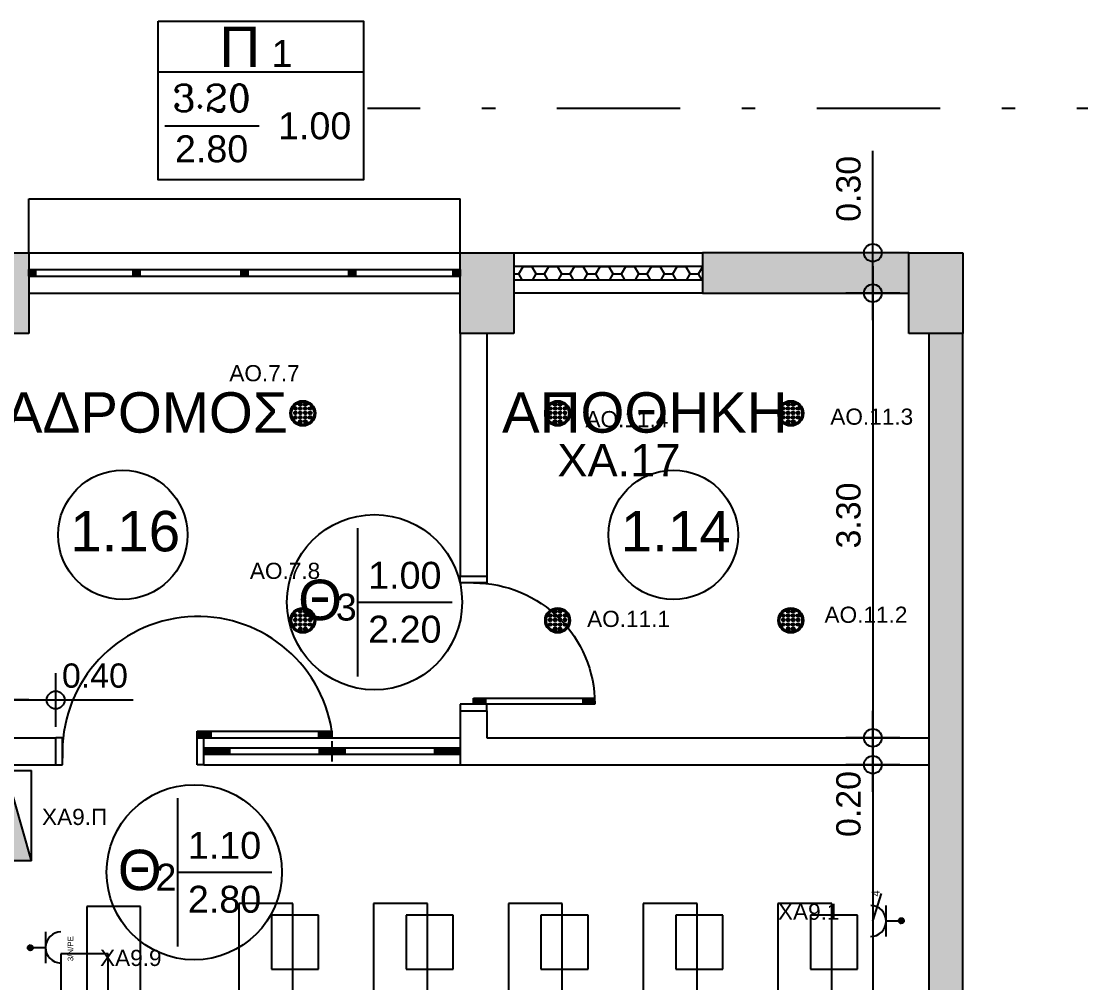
# Model space of a CAD drawing. Header units: metres. Extents: x 0 to 132, y -109 to 310.
# Drawn here: x 48.13 to 55.99, y 99.09 to 106.22 of the extents above; entities that cross this region are included whole.
import ezdxf
from ezdxf.enums import TextEntityAlignment as Align

# ---------------------------------------------------------------- set-up
doc = ezdxf.new("R2010")
doc.units = ezdxf.units.M
doc.header["$LTSCALE"] = 0.036
doc.linetypes.add('DASHDOTX2', pattern=[50.8, 25.4, -12.7, 0, -12.7])
doc.layers.get('0').update_dxf_attribs({"color": 252})
doc.layers.get('Defpoints').update_dxf_attribs({"color": 252})
for name, color, linetype in [('arxitektonika', 254, 'Continuous'), ('DIMBLK', 252, 'Continuous'), ('electext', 20, 'Continuous'), ('Epipla', 252, 'Continuous'), ('HLEK-SYMBOL', 3, 'Continuous'), ('HLEK_FL001_SYMBOLS', 230, 'Continuous'), ('mihanologika text', 20, 'Continuous'), ('Parathira', 252, 'Continuous')]:
    doc.layers.add(name, color=color, linetype=linetype)
doc.styles.add('COMU-N', font='arial.ttf')
doc.styles.get("Standard").update_dxf_attribs({"font": 'arial.ttf'})
doc.styles.add('W4MS2', font='W4MS2.shx')
doc.dimstyles.new('CADWDOT', dxfattribs={"dimscale": 0.1, "dimtxt": 1.8, "dimasz": 0.08, "dimexe": 2, "dimexo": 0, "dimgap": 0.09, "dimtad": 0, "dimrnd": 0.001, "dimzin": 0, "dimdsep": 46, "dimtxsty": 'Standard', "dimblk1": 'ARTDIM', "dimblk2": 'ARTDIM', "dimsah": 1, "dimcen": 0.09, "dimdle": 0.05, "dimse1": 1, "dimse2": 1, "dimadec": 0, "dimazin": 0, "dimtfac": 1, "dimtmove": 0, "dimatfit": 3, "dimldrblk": 'ARTDIM', "dimfxl": 2, "dimtvp": 0.9999, "dimtolj": 1, "dimtzin": 0, "dimarcsym": 0})

# ---------------------------------------------------------------- blocks, each defined once
blk = doc.blocks.new('A$C3D465094')
at = {"layer": 'Parathira'}
for p, q in [((0.175, 0), (0.175, -3.2)), ((0.225, 0), (0.175, 0)), ((0.175, 0), (0.175, -0.05)), ((0.185, 0), (0.185, -0.05)), ((0.195, 0), (0.195, -0.05)), ((0.205, 0), (0.205, -0.05)), ((0.215, 0), (0.215, -0.05)), ((0.225, 0), (0.225, -3.2)), ((0.225, -0.05), (0.225, 0)), ((0.175, -0.05), (0.225, -0.05)), ((0.225, -0.775), (0.175, -0.775)), ((0.175, -0.775), (0.175, -0.825)), ((0.185, -0.775), (0.185, -0.825)), ((0.195, -0.775), (0.195, -0.825)), ((0.205, -0.775), (0.205, -0.825)), ((0.215, -0.775), (0.215, -0.825)), ((0.225, -0.825), (0.225, -0.775)), ((0.175, -0.825), (0.225, -0.825)), ((0.225, -1.575), (0.175, -1.575)), ((0.175, -1.575), (0.175, -1.625)), ((0.175, -1.625), (0.225, -1.625)), ((0.185, -1.575), (0.185, -1.625)), ((0.195, -1.575), (0.195, -1.625)), ((0.205, -1.575), (0.205, -1.625)), ((0.215, -1.575), (0.215, -1.625)), ((0.225, -1.625), (0.225, -1.575)), ((0.225, -2.375), (0.175, -2.375)), ((0.175, -2.375), (0.175, -2.425)), ((0.175, -2.425), (0.225, -2.425)), ((0.185, -2.375), (0.185, -2.425)), ((0.195, -2.375), (0.195, -2.425)), ((0.205, -2.375), (0.205, -2.425)), ((0.215, -2.375), (0.215, -2.425)), ((0.225, -2.425), (0.225, -2.375)), ((0.225, -3.15), (0.175, -3.15)), ((0.175, -3.15), (0.175, -3.2)), ((0.175, -3.2), (0.225, -3.2)), ((0.185, -3.15), (0.185, -3.2)), ((0.195, -3.15), (0.195, -3.2)), ((0.205, -3.15), (0.205, -3.2)), ((0.215, -3.15), (0.215, -3.2)), ((0.225, -3.2), (0.225, -3.15))]:
    blk.add_line(p, q, dxfattribs=at)
blk = doc.blocks.new('A$C39E40ECA')
at = {"layer": 'Parathira'}
for p, q in [((0, 1), (0, 0.95)), ((0, 0.95), (0.2, 0.95)), ((0.2, 0.95), (0.2, 1)), ((-0.71, 0.086), (-0.7993, 0.086)), ((0.1, 0.095), (-0.7989, 0.095)), ((-0.71, 0.095), (-0.71, 0.05)), ((0.01, 0.095), (0.01, 0.05)), ((0.1, 0.086), (0.01, 0.086)), ((0.1, 0.05), (0.1, 0.095)), ((-0.71, 0.059), (-0.8, 0.059)), ((-0.8, 0.05), (0.1, 0.05)), ((-0.71, 0.068), (-0.7998, 0.068)), ((-0.71, 0.077), (-0.7996, 0.077)), ((0, 0.05), (0.2, 0.05)), ((0, 0), (0, 0.05)), ((0.1, 0.077), (0.01, 0.077)), ((0.1, 0.068), (0.01, 0.068)), ((0.1, 0.059), (0.01, 0.059)), ((0.2, 0.05), (0.2, 0))]:
    blk.add_line(p, q, dxfattribs=at)
blk.add_arc((0.1, 0.05), 0.9, 90, 180, dxfattribs=at)
blk = doc.blocks.new('A$C30F022F0')
at = {"layer": 'Parathira'}
for p, q in [((-0.2, -0.2), (-0.2, -0.25)), ((0, -0.25), (0, -0.2)), ((-0.2, -0.25), (0, -0.25)), ((-0.1, -0.25), (-0.15, -0.25)), ((-0.2, -1.25), (0, -1.25)), ((-0.2, -1.3), (-0.2, -1.25)), ((0, -1.25), (0.05, -1.25)), ((0, -1.25), (0, -1.3)), ((0.01, -1.25), (0.01, -1.35)), ((0.02, -1.25), (0.02, -1.35)), ((0.03, -1.25), (0.03, -1.35)), ((0.04, -1.25), (0.04, -1.35)), ((0.05, -1.25), (0.05, -2.2498)), ((0.05, -1.35), (0, -1.35)), ((0.05, -2.15), (0, -2.15)), ((0.01, -2.15), (0.01, -2.2498)), ((0.02, -2.15), (0.02, -2.2498)), ((0.03, -2.15), (0.03, -2.2498)), ((0.04, -2.15), (0.04, -2.2498)), ((0.05, -2.2498), (0, -2.2498))]:
    blk.add_line(p, q, dxfattribs=at)
blk.add_arc((-0.1058, -1.256), 1.006, 278.90918, 89.66998, dxfattribs=at)
blk = doc.blocks.new('ARTDIM')
at = {"layer": 'DIMBLK'}
for p, q in [((0, -24.9975), (0, 24.9975)), ((-24.9975, 0), (24.9975, 0))]:
    blk.add_line(p, q, dxfattribs=at)
blk.add_circle((0, 0), 8.25, dxfattribs=at)
blk = doc.blocks.new('*D526')
at = {"layer": 'arxitektonika', "color": 0, "lineweight": -2}
for p, q in [((54.4511, 104.5054), (54.4511, 105.2627)), ((54.4511, 104.2134), (54.4511, 104.4974))]:
    blk.add_line(p, q, dxfattribs=at)
at = {"layer": 'Defpoints', "color": 0, "transparency": 16777216}
for p in [(53.1882, 104.5054), (54.4511, 104.5054), (53.1882, 104.2054)]:
    blk.add_point(p, dxfattribs=at)
at = {"layer": 'arxitektonika', "color": 0, "lineweight": -2, "xscale": 0.008, "yscale": 0.008, "zscale": 0.008}
for p, rotation in [((54.4511, 104.5054), 90), ((54.4511, 104.2054), 270)]:
    blk.add_blockref('ARTDIM', p, dxfattribs=dict(at, rotation=rotation))
at = {"layer": 'arxitektonika', "color": 0, "insert": (54.2711, 104.9794), "char_height": 0.18, "attachment_point": 5, "rotation": 90}
blk.add_mtext('\\A1;0.30', dxfattribs=at)
blk = doc.blocks.new('*D527')
at = {"layer": 'arxitektonika', "color": 0, "lineweight": -2}
blk.add_line((54.4511, 104.1974), (54.4511, 100.9134), dxfattribs=at)
at = {"layer": 'Defpoints', "color": 0, "transparency": 16777216}
for p in [(54.7182, 104.2054), (54.4511, 100.9054), (54.7182, 100.9054)]:
    blk.add_point(p, dxfattribs=at)
at = {"layer": 'arxitektonika', "color": 0, "lineweight": -2, "xscale": 0.008, "yscale": 0.008, "zscale": 0.008}
for p, rotation in [((54.4511, 104.2054), 90), ((54.4511, 100.9054), 270)]:
    blk.add_blockref('ARTDIM', p, dxfattribs=dict(at, rotation=rotation))
at = {"layer": 'arxitektonika', "color": 0, "insert": (54.2711, 102.5554), "char_height": 0.18, "attachment_point": 5, "rotation": 90}
blk.add_mtext('\\A1;3.30', dxfattribs=at)
blk = doc.blocks.new('*D528')
at = {"layer": 'arxitektonika', "color": 0, "lineweight": -2}
for p, q in [((54.4511, 100.8974), (54.4511, 100.7134)), ((54.4511, 100.7054), (54.4511, 100.1308))]:
    blk.add_line(p, q, dxfattribs=at)
at = {"layer": 'Defpoints', "color": 0, "transparency": 16777216}
for p in [(53.2282, 100.9054), (53.2282, 100.7054), (54.4511, 100.7054)]:
    blk.add_point(p, dxfattribs=at)
at = {"layer": 'arxitektonika', "color": 0, "lineweight": -2, "xscale": 0.008, "yscale": 0.008, "zscale": 0.008}
for p, rotation in [((54.4511, 100.9054), 90), ((54.4511, 100.7054), 270)]:
    blk.add_blockref('ARTDIM', p, dxfattribs=dict(at, rotation=rotation))
at = {"layer": 'arxitektonika', "color": 0, "insert": (54.2711, 100.4141), "char_height": 0.18, "attachment_point": 5, "rotation": 90}
blk.add_mtext('\\A1;0.20', dxfattribs=at)
blk = doc.blocks.new('*D529')
at = {"layer": 'arxitektonika', "color": 0, "lineweight": -2}
blk.add_line((54.4511, 100.6974), (54.4511, 93.6134), dxfattribs=at)
at = {"layer": 'Defpoints', "color": 0, "transparency": 16777216}
for p in [(52.1782, 100.7054), (52.1782, 93.6054), (54.4511, 93.6054)]:
    blk.add_point(p, dxfattribs=at)
at = {"layer": 'arxitektonika', "color": 0, "lineweight": -2, "xscale": 0.008, "yscale": 0.008, "zscale": 0.008}
for p, rotation in [((54.4511, 100.7054), 90), ((54.4511, 93.6054), 270)]:
    blk.add_blockref('ARTDIM', p, dxfattribs=dict(at, rotation=rotation))
at = {"layer": 'arxitektonika', "color": 0, "insert": (54.2711, 97.1554), "char_height": 0.18, "attachment_point": 5, "rotation": 90}
blk.add_mtext('\\A1;7.10', dxfattribs=at)
blk = doc.blocks.new('*D532')
at = {"layer": 'arxitektonika', "color": 0, "lineweight": -2}
for p, q in [((47.9962, 101.186), (48.3802, 101.186)), ((48.3882, 101.186), (48.9627, 101.186))]:
    blk.add_line(p, q, dxfattribs=at)
at = {"layer": 'Defpoints', "color": 0, "transparency": 16777216}
for p in [(47.9882, 101.575), (48.3882, 101.575), (48.3882, 101.186)]:
    blk.add_point(p, dxfattribs=at)
at = {"layer": 'arxitektonika', "color": 0, "lineweight": -2, "xscale": 0.008, "yscale": 0.008, "zscale": 0.008, "rotation": 180}
blk.add_blockref('ARTDIM', (47.9882, 101.186), dxfattribs=at)
at = {"layer": 'arxitektonika', "color": 0, "lineweight": -2, "xscale": 0.008, "yscale": 0.008, "zscale": 0.008}
blk.add_blockref('ARTDIM', (48.3882, 101.186), dxfattribs=at)
at = {"layer": 'arxitektonika', "color": 0, "insert": (48.6795, 101.366), "char_height": 0.18, "attachment_point": 5}
blk.add_mtext('\\A1;0.40', dxfattribs=at)
blk = doc.blocks.new('A$C1A487018')
at = {"layer": 'Parathira'}
for p, q in [((-1.9, 0.025), (0, 0.025)), ((-1.9, -0.025), (-1.9, 0.025)), ((-1.9, 0.015), (-1.71, 0.015)), ((-1.9, 0.005), (-1.71, 0.005)), ((-1.71, 0.025), (-1.71, -0.025)), ((-1.045, 0.025), (-1.045, -0.025)), ((-1.045, 0.015), (-0.855, 0.015)), ((-1.045, 0.005), (-0.855, 0.005)), ((-0.95, 0.075), (-0.95, -0.075)), ((-0.855, 0.025), (-0.855, -0.025)), ((-0.19, 0.025), (-0.19, -0.025)), ((-0.19, 0.015), (0, 0.015)), ((-0.19, 0.005), (0, 0.005)), ((0, 0.025), (0, -0.025)), ((-1.9, -0.005), (-1.71, -0.005)), ((-1.9, -0.015), (-1.71, -0.015)), ((0, -0.025), (-1.9, -0.025)), ((-1.045, -0.005), (-0.855, -0.005)), ((-1.045, -0.015), (-0.855, -0.015)), ((-0.19, -0.005), (0, -0.005)), ((-0.19, -0.015), (0, -0.015))]:
    blk.add_line(p, q, dxfattribs=at)
blk = doc.blocks.new('A$C5883325D')
at = {"layer": 'Epipla'}
for p, q in [((1.1745, -1.3258), (0.7745, -1.3258)), ((0.7745, -1.3258), (0.7745, -2.5258)), ((1.1745, -2.5258), (1.1745, -1.3258)), ((1.9027, -1.3048), (1.9027, -2.5048)), ((2.3027, -1.3048), (1.9027, -1.3048)), ((2.3027, -2.5048), (2.3027, -1.3048)), ((2.9027, -1.3048), (2.9027, -2.5048)), ((3.3027, -1.3048), (2.9027, -1.3048)), ((3.3027, -2.5048), (3.3027, -1.3048)), ((3.9027, -1.3048), (3.9027, -2.5048)), ((4.3027, -1.3048), (3.9027, -1.3048)), ((4.3027, -2.5048), (4.3027, -1.3048)), ((4.9027, -1.3048), (4.9027, -2.5048)), ((5.3027, -1.3048), (4.9027, -1.3048)), ((5.3027, -2.5048), (5.3027, -1.3048)), ((6.3027, -1.3048), (5.9027, -1.3048)), ((5.9027, -1.3048), (5.9027, -2.5048)), ((6.3027, -2.5048), (6.3027, -1.3048)), ((2.144, -1.3918), (2.144, -1.7918)), ((2.494, -1.3918), (2.144, -1.3918)), ((2.494, -1.7918), (2.494, -1.3918)), ((3.144, -1.3918), (3.144, -1.7918)), ((3.494, -1.3918), (3.144, -1.3918)), ((3.494, -1.7918), (3.494, -1.3918)), ((4.144, -1.3918), (4.144, -1.7918)), ((4.494, -1.3918), (4.144, -1.3918)), ((4.494, -1.7918), (4.494, -1.3918)), ((5.144, -1.3918), (5.144, -1.7918)), ((5.494, -1.3918), (5.144, -1.3918)), ((5.494, -1.7918), (5.494, -1.3918)), ((6.494, -1.3918), (6.144, -1.3918)), ((6.144, -1.3918), (6.144, -1.7918)), ((6.494, -1.7918), (6.494, -1.3918)), ((0.9333, -1.6784), (0.5833, -1.6784)), ((0.5833, -1.6784), (0.5833, -2.0784)), ((0.9333, -2.0784), (0.9333, -1.6784)), ((2.144, -1.7918), (2.494, -1.7918)), ((3.144, -1.7918), (3.494, -1.7918)), ((4.144, -1.7918), (4.494, -1.7918)), ((5.144, -1.7918), (5.494, -1.7918)), ((6.144, -1.7918), (6.494, -1.7918)), ((2.144, -2.0179), (2.494, -2.0179)), ((2.144, -2.4179), (2.144, -2.0179)), ((2.494, -2.0179), (2.494, -2.4179)), ((3.144, -2.0179), (3.494, -2.0179)), ((3.144, -2.4179), (3.144, -2.0179)), ((3.494, -2.0179), (3.494, -2.4179)), ((4.144, -2.0179), (4.494, -2.0179)), ((4.144, -2.4179), (4.144, -2.0179)), ((4.494, -2.0179), (4.494, -2.4179)), ((5.144, -2.0179), (5.494, -2.0179)), ((5.144, -2.4179), (5.144, -2.0179)), ((5.494, -2.0179), (5.494, -2.4179)), ((6.144, -2.4179), (6.144, -2.0179)), ((6.144, -2.0179), (6.494, -2.0179)), ((6.494, -2.0179), (6.494, -2.4179)), ((0.5833, -2.0784), (0.9333, -2.0784)), ((2.494, -2.4179), (2.144, -2.4179)), ((3.494, -2.4179), (3.144, -2.4179)), ((4.494, -2.4179), (4.144, -2.4179)), ((5.494, -2.4179), (5.144, -2.4179)), ((6.494, -2.4179), (6.144, -2.4179)), ((1.9027, -2.5048), (2.3027, -2.5048)), ((2.9027, -2.5048), (3.3027, -2.5048)), ((3.9027, -2.5048), (4.3027, -2.5048)), ((4.9027, -2.5048), (5.3027, -2.5048)), ((5.9027, -2.5048), (6.3027, -2.5048)), ((0.7745, -2.5258), (1.1745, -2.5258)), ((2.3027, -3.2048), (1.9027, -3.2048)), ((1.9027, -3.2048), (1.9027, -4.4048)), ((2.3027, -4.4048), (2.3027, -3.2048)), ((3.3027, -3.2048), (2.9027, -3.2048)), ((2.9027, -3.2048), (2.9027, -4.4048)), ((3.3027, -4.4048), (3.3027, -3.2048)), ((4.3027, -3.2048), (3.9027, -3.2048)), ((3.9027, -3.2048), (3.9027, -4.4048)), ((4.3027, -4.4048), (4.3027, -3.2048)), ((5.3027, -3.2048), (4.9027, -3.2048)), ((4.9027, -3.2048), (4.9027, -4.4048)), ((5.3027, -4.4048), (5.3027, -3.2048)), ((5.9027, -3.2048), (5.9027, -4.4048)), ((6.3027, -3.2048), (5.9027, -3.2048)), ((6.3027, -4.4048), (6.3027, -3.2048)), ((2.494, -3.2918), (2.144, -3.2918)), ((2.144, -3.2918), (2.144, -3.6918)), ((2.494, -3.6918), (2.494, -3.2918)), ((3.494, -3.2918), (3.144, -3.2918)), ((3.144, -3.2918), (3.144, -3.6918)), ((3.494, -3.6918), (3.494, -3.2918)), ((4.494, -3.2918), (4.144, -3.2918)), ((4.144, -3.2918), (4.144, -3.6918)), ((4.494, -3.6918), (4.494, -3.2918)), ((5.494, -3.2918), (5.144, -3.2918)), ((5.144, -3.2918), (5.144, -3.6918)), ((5.494, -3.6918), (5.494, -3.2918)), ((6.144, -3.2918), (6.144, -3.6918)), ((6.494, -3.2918), (6.144, -3.2918)), ((6.494, -3.6918), (6.494, -3.2918)), ((2.144, -3.6918), (2.494, -3.6918)), ((3.144, -3.6918), (3.494, -3.6918)), ((4.144, -3.6918), (4.494, -3.6918)), ((5.144, -3.6918), (5.494, -3.6918)), ((6.144, -3.6918), (6.494, -3.6918)), ((2.144, -4.3179), (2.144, -3.9179)), ((2.144, -3.9179), (2.494, -3.9179)), ((2.494, -3.9179), (2.494, -4.3179)), ((3.144, -4.3179), (3.144, -3.9179)), ((3.144, -3.9179), (3.494, -3.9179)), ((3.494, -3.9179), (3.494, -4.3179)), ((4.144, -4.3179), (4.144, -3.9179)), ((4.144, -3.9179), (4.494, -3.9179)), ((4.494, -3.9179), (4.494, -4.3179)), ((5.144, -4.3179), (5.144, -3.9179)), ((5.144, -3.9179), (5.494, -3.9179)), ((5.494, -3.9179), (5.494, -4.3179)), ((6.144, -3.9179), (6.494, -3.9179)), ((6.144, -4.3179), (6.144, -3.9179)), ((6.494, -3.9179), (6.494, -4.3179)), ((2.494, -4.3179), (2.144, -4.3179)), ((3.494, -4.3179), (3.144, -4.3179)), ((4.494, -4.3179), (4.144, -4.3179)), ((5.494, -4.3179), (5.144, -4.3179)), ((6.494, -4.3179), (6.144, -4.3179)), ((1.9027, -4.4048), (2.3027, -4.4048)), ((2.9027, -4.4048), (3.3027, -4.4048)), ((3.9027, -4.4048), (4.3027, -4.4048)), ((4.9027, -4.4048), (5.3027, -4.4048)), ((5.9027, -4.4048), (6.3027, -4.4048)), ((2.3027, -5.1048), (1.9027, -5.1048)), ((1.9027, -5.1048), (1.9027, -6.3048)), ((2.3027, -6.3048), (2.3027, -5.1048)), ((3.3027, -5.1048), (2.9027, -5.1048)), ((2.9027, -5.1048), (2.9027, -6.3048)), ((3.3027, -6.3048), (3.3027, -5.1048)), ((4.3027, -5.1048), (3.9027, -5.1048)), ((3.9027, -5.1048), (3.9027, -6.3048)), ((4.3027, -6.3048), (4.3027, -5.1048)), ((5.3027, -5.1048), (4.9027, -5.1048)), ((4.9027, -5.1048), (4.9027, -6.3048)), ((5.3027, -6.3048), (5.3027, -5.1048)), ((5.9027, -5.1048), (5.9027, -6.3048)), ((6.3027, -5.1048), (5.9027, -5.1048)), ((6.3027, -6.3048), (6.3027, -5.1048)), ((2.494, -5.1918), (2.144, -5.1918)), ((2.144, -5.1918), (2.144, -5.5918)), ((2.494, -5.5918), (2.494, -5.1918)), ((3.494, -5.1918), (3.144, -5.1918)), ((3.144, -5.1918), (3.144, -5.5918)), ((3.494, -5.5918), (3.494, -5.1918)), ((4.494, -5.1918), (4.144, -5.1918)), ((4.144, -5.1918), (4.144, -5.5918)), ((4.494, -5.5918), (4.494, -5.1918)), ((5.494, -5.1918), (5.144, -5.1918)), ((5.144, -5.1918), (5.144, -5.5918)), ((5.494, -5.5918), (5.494, -5.1918)), ((6.144, -5.1918), (6.144, -5.5918)), ((6.494, -5.1918), (6.144, -5.1918)), ((6.494, -5.5918), (6.494, -5.1918)), ((2.144, -5.5918), (2.494, -5.5918)), ((3.144, -5.5918), (3.494, -5.5918)), ((4.144, -5.5918), (4.494, -5.5918)), ((5.144, -5.5918), (5.494, -5.5918)), ((6.144, -5.5918), (6.494, -5.5918)), ((2.144, -6.2179), (2.144, -5.8179)), ((2.144, -5.8179), (2.494, -5.8179)), ((2.494, -5.8179), (2.494, -6.2179)), ((3.144, -6.2179), (3.144, -5.8179)), ((3.144, -5.8179), (3.494, -5.8179)), ((3.494, -5.8179), (3.494, -6.2179)), ((4.144, -6.2179), (4.144, -5.8179)), ((4.144, -5.8179), (4.494, -5.8179)), ((4.494, -5.8179), (4.494, -6.2179)), ((5.144, -6.2179), (5.144, -5.8179)), ((5.144, -5.8179), (5.494, -5.8179)), ((5.494, -5.8179), (5.494, -6.2179)), ((6.144, -5.8179), (6.494, -5.8179)), ((6.144, -6.2179), (6.144, -5.8179)), ((6.494, -5.8179), (6.494, -6.2179)), ((2.494, -6.2179), (2.144, -6.2179)), ((3.494, -6.2179), (3.144, -6.2179)), ((4.494, -6.2179), (4.144, -6.2179)), ((5.494, -6.2179), (5.144, -6.2179)), ((6.494, -6.2179), (6.144, -6.2179)), ((1.9027, -6.3048), (2.3027, -6.3048)), ((2.9027, -6.3048), (3.3027, -6.3048)), ((3.9027, -6.3048), (4.3027, -6.3048)), ((4.9027, -6.3048), (5.3027, -6.3048)), ((5.9027, -6.3048), (6.3027, -6.3048))]:
    blk.add_line(p, q, dxfattribs=at)
blk = doc.blocks.new('gJ6_a28')
at = {"layer": 'HLEK-SYMBOL', "color": 0, "linetype": 'Continuous'}
for p, q in [((-0.67, 0), (-0.67, 0.19)), ((-0.67, 0.19), (0, 0.19)), ((-0.67, 0), (0, 0.19)), ((0, 0.19), (0, 0)), ((-0.67, 0), (0, 0))]:
    blk.add_line(p, q, dxfattribs=at)
at = {"layer": 'HLEK-SYMBOL', "color": 0}
blk.add_solid([(-0.67, 0.19), (0, 0.19), (-0.67, 0)], dxfattribs=at)
at = {"layer": 'HLEK-SYMBOL', "color": 0, "style": 'W4MS2', "flags": 8}
blk.add_attdef('NODE_NUMBER', (0.018, 0.0914), '', height=0.1, dxfattribs=at)
blk.add_attdef('NODE_NUMBER', (0.018, 0.0914), '', height=0.1, dxfattribs=at)
blk = doc.blocks.new('gJ6_a14')
at = {"linetype": 'Continuous'}
for p, q in [((-0.1176, 0.1119), (0.113, 0.1119)), ((0, 0.1119), (0, 0))]:
    blk.add_line(p, q, dxfattribs=at)
blk.add_arc((-0.0023, 0.2279), 0.1153, 180, 358.95657, dxfattribs=at)
blk = doc.blocks.new('*X789')
at = {"color": 0}
for p, q in [((15.598, 2.587), (15.737, 2.727)), ((15.598, 2.622), (15.702, 2.727)), ((15.601, 2.607), (15.609, 2.616)), ((15.604, 2.646), (15.605, 2.647)), ((15.605, 2.559), (15.765, 2.719)), ((15.605, 2.577), (15.614, 2.585)), ((15.609, 2.652), (15.618, 2.66)), ((15.611, 2.547), (15.618, 2.554)), ((15.614, 2.621), (15.623, 2.63)), ((15.617, 2.536), (15.789, 2.707)), ((15.618, 2.59), (15.627, 2.599)), ((15.623, 2.665), (15.631, 2.674)), ((15.623, 2.559), (15.631, 2.568)), ((15.627, 2.634), (15.636, 2.643)), ((15.627, 2.528), (15.636, 2.537)), ((15.631, 2.603), (15.64, 2.612)), ((15.633, 2.516), (15.808, 2.691)), ((15.636, 2.678), (15.645, 2.687)), ((15.636, 2.572), (15.645, 2.581)), ((15.64, 2.647), (15.649, 2.656)), ((15.64, 2.541), (15.649, 2.55)), ((15.645, 2.616), (15.654, 2.625)), ((15.645, 2.51), (15.654, 2.519)), ((15.649, 2.691), (15.658, 2.7)), ((15.649, 2.585), (15.658, 2.594)), ((15.653, 2.501), (15.824, 2.672)), ((15.654, 2.66), (15.662, 2.669)), ((15.654, 2.554), (15.662, 2.563)), ((15.658, 2.63), (15.667, 2.638)), ((15.658, 2.523), (15.667, 2.532)), ((15.662, 2.705), (15.671, 2.714)), ((15.662, 2.599), (15.671, 2.607)), ((15.667, 2.674), (15.676, 2.683)), ((15.667, 2.568), (15.676, 2.577)), ((15.671, 2.643), (15.68, 2.652)), ((15.671, 2.537), (15.68, 2.546)), ((15.676, 2.718), (15.678, 2.721)), ((15.676, 2.489), (15.836, 2.648)), ((15.676, 2.612), (15.685, 2.621)), ((15.68, 2.687), (15.689, 2.696)), ((15.68, 2.581), (15.689, 2.59)), ((15.685, 2.656), (15.693, 2.665)), ((15.685, 2.55), (15.693, 2.559)), ((15.689, 2.625), (15.698, 2.634)), ((15.689, 2.519), (15.698, 2.528)), ((15.693, 2.7), (15.702, 2.709)), ((15.693, 2.594), (15.702, 2.603)), ((15.698, 2.669), (15.707, 2.678)), ((15.698, 2.563), (15.707, 2.572)), ((15.702, 2.638), (15.711, 2.647)), ((15.702, 2.532), (15.711, 2.541)), ((15.705, 2.482), (15.843, 2.62)), ((15.707, 2.714), (15.715, 2.722)), ((15.707, 2.607), (15.715, 2.616)), ((15.711, 2.683), (15.72, 2.691)), ((15.711, 2.577), (15.72, 2.585)), ((15.715, 2.652), (15.724, 2.66)), ((15.715, 2.546), (15.724, 2.554)), ((15.72, 2.727), (15.721, 2.728)), ((15.72, 2.621), (15.729, 2.63)), ((15.72, 2.515), (15.729, 2.523)), ((15.724, 2.696), (15.733, 2.705)), ((15.724, 2.59), (15.733, 2.599)), ((15.729, 2.665), (15.738, 2.674)), ((15.729, 2.559), (15.738, 2.568)), ((15.733, 2.634), (15.742, 2.643)), ((15.733, 2.528), (15.742, 2.537)), ((15.738, 2.709), (15.746, 2.718)), ((15.738, 2.603), (15.746, 2.612)), ((15.741, 2.482), (15.842, 2.584)), ((15.742, 2.678), (15.751, 2.687)), ((15.742, 2.572), (15.751, 2.581)), ((15.746, 2.647), (15.755, 2.656)), ((15.746, 2.541), (15.755, 2.55)), ((15.751, 2.722), (15.752, 2.724)), ((15.751, 2.616), (15.76, 2.625)), ((15.751, 2.51), (15.76, 2.519)), ((15.755, 2.691), (15.764, 2.7)), ((15.755, 2.585), (15.764, 2.594)), ((15.76, 2.66), (15.768, 2.669)), ((15.76, 2.554), (15.768, 2.563)), ((15.764, 2.63), (15.773, 2.638)), ((15.764, 2.523), (15.773, 2.532)), ((15.768, 2.705), (15.777, 2.714)), ((15.768, 2.599), (15.777, 2.607)), ((15.773, 2.674), (15.782, 2.683)), ((15.773, 2.568), (15.782, 2.577)), ((15.777, 2.643), (15.786, 2.652)), ((15.777, 2.537), (15.786, 2.546)), ((15.782, 2.612), (15.791, 2.621)), ((15.786, 2.687), (15.795, 2.696)), ((15.786, 2.581), (15.795, 2.59)), ((15.791, 2.656), (15.799, 2.665)), ((15.791, 2.55), (15.799, 2.559)), ((15.795, 2.625), (15.804, 2.634)), ((15.795, 2.519), (15.804, 2.528)), ((15.799, 2.594), (15.808, 2.603)), ((15.804, 2.669), (15.813, 2.678)), ((15.804, 2.563), (15.813, 2.572)), ((15.808, 2.638), (15.817, 2.647)), ((15.808, 2.532), (15.817, 2.541)), ((15.813, 2.607), (15.822, 2.616)), ((15.817, 2.577), (15.826, 2.585)), ((15.822, 2.652), (15.83, 2.66)), ((15.822, 2.546), (15.83, 2.554)), ((15.826, 2.621), (15.835, 2.63)), ((15.83, 2.59), (15.839, 2.599)), ((15.835, 2.559), (15.835, 2.56)), ((15.839, 2.634), (15.84, 2.635)), ((15.844, 2.603), (15.844, 2.603)), ((15.664, 2.494), (15.671, 2.501)), ((15.676, 2.506), (15.685, 2.515)), ((15.693, 2.488), (15.702, 2.497)), ((15.707, 2.501), (15.715, 2.51)), ((15.724, 2.484), (15.733, 2.493)), ((15.738, 2.497), (15.746, 2.506)), ((15.768, 2.493), (15.777, 2.501)), ((15.782, 2.506), (15.791, 2.515))]:
    blk.add_line(p, q, dxfattribs=at)
blk = doc.blocks.new('GJ6_A78')
at = {"layer": 'HLEK-SYMBOL', "color": 0, "linetype": 'Continuous'}
blk.add_circle((0, 0), 0.0989, dxfattribs=at)
at = {"layer": 'HLEK-SYMBOL', "color": 0, "xscale": 0.8, "yscale": 0.8, "zscale": 0.8}
blk.add_blockref('*X789', (-12.576, -2.084), dxfattribs=at)
blk = doc.blocks.new('priza')
at = {"layer": 'HLEK_FL001_SYMBOLS', "rotation": 180}
blk.add_blockref('gJ6_a14', (87.4, -100.4952), dxfattribs=at)
at = {"layer": 'HLEK_FL001_SYMBOLS', "xscale": 0.1951472641207488, "yscale": 0.1951472641207488, "zscale": 0.1951472641207488}
blk.add_blockref('GJ6_A78', (87.4, -100.4953), dxfattribs=at)
blk = doc.blocks.new('priza tetrapli')
at = {"layer": 'HLEK_FL001_SYMBOLS', "ltscale": 5}
blk.add_line((444.1264, -18.901), (444.3314, -18.9664), dxfattribs=at)
at = {"layer": 'HLEK_FL001_SYMBOLS', "rotation": 180}
blk.add_blockref('priza', (531.5297, -119.6074), dxfattribs=at)
at = {"layer": 'HLEK_FL001_SYMBOLS', "ltscale": 5}
blk.add_text('4', height=0.06, dxfattribs=at).set_placement((444.3099, -18.9515))
blk = doc.blocks.new('biomixaniki priza 1')
at = {"layer": 'HLEK_FL001_SYMBOLS'}
blk.add_blockref('priza', (376.9186, 124.9321), dxfattribs=at)
at = {"layer": 'HLEK_FL001_SYMBOLS', "ltscale": 5}
blk.add_text('3/N/PE', height=0.042, dxfattribs=at).set_placement((464.2192, 24.1181))
blk = doc.blocks.new('led downlight 26W xoneyto 18cm')
at = {"layer": 'HLEK_FL001_SYMBOLS'}
h = blk.add_hatch(color=256, dxfattribs=at)
h.paths.add_polyline_path([(45.0105, 62.6523, 1), (45.1976, 62.6523, 1)])
h.paths.add_polyline_path([(45.1872, 62.6523, 1), (45.0209, 62.6523, 1)], flags=16)
at = {"layer": 'HLEK_FL001_SYMBOLS', "linetype": 'Continuous', "lineweight": 0}
h = blk.add_hatch(color=11, dxfattribs=at)
h.dxf.hatch_style = 1
h.paths.add_polyline_path([(45.062, 62.688, 1), (45.0351, 62.688, 1)])
h = blk.add_hatch(color=11, dxfattribs=at)
h.dxf.hatch_style = 1
h.paths.add_polyline_path([(45.062, 62.6556, 1), (45.0351, 62.6556, 1)])
h = blk.add_hatch(color=11, dxfattribs=at)
h.dxf.hatch_style = 1
h.paths.add_polyline_path([(45.0985, 62.7188, 1), (45.0716, 62.7188, 1)])
h = blk.add_hatch(color=11, dxfattribs=at)
h.dxf.hatch_style = 1
h.paths.add_polyline_path([(45.0985, 62.688, 1), (45.0716, 62.688, 1)])
h = blk.add_hatch(color=11, dxfattribs=at)
h.dxf.hatch_style = 1
h.paths.add_polyline_path([(45.0985, 62.6556, 1), (45.0716, 62.6556, 1)])
h = blk.add_hatch(color=11, dxfattribs=at)
h.dxf.hatch_style = 1
h.paths.add_polyline_path([(45.1355, 62.7188, 1), (45.1087, 62.7188, 1)])
h = blk.add_hatch(color=11, dxfattribs=at)
h.dxf.hatch_style = 1
h.paths.add_polyline_path([(45.1355, 62.688, 1), (45.1087, 62.688, 1)])
h = blk.add_hatch(color=11, dxfattribs=at)
h.dxf.hatch_style = 1
h.paths.add_polyline_path([(45.1355, 62.6556, 1), (45.1087, 62.6556, 1)])
h = blk.add_hatch(color=11, dxfattribs=at)
h.dxf.hatch_style = 1
h.paths.add_polyline_path([(45.172, 62.688, 1), (45.1452, 62.688, 1)])
h = blk.add_hatch(color=11, dxfattribs=at)
h.dxf.hatch_style = 1
h.paths.add_polyline_path([(45.172, 62.6556, 1), (45.1452, 62.6556, 1)])
h = blk.add_hatch(color=11, dxfattribs=at)
h.dxf.hatch_style = 1
h.paths.add_polyline_path([(45.062, 62.6219, 1), (45.0351, 62.6219, 1)])
h = blk.add_hatch(color=11, dxfattribs=at)
h.dxf.hatch_style = 1
h.paths.add_polyline_path([(45.0985, 62.6219, 1), (45.0716, 62.6219, 1)])
h = blk.add_hatch(color=11, dxfattribs=at)
h.dxf.hatch_style = 1
h.paths.add_polyline_path([(45.0985, 62.5906, 1), (45.0716, 62.5906, 1)])
h = blk.add_hatch(color=11, dxfattribs=at)
h.dxf.hatch_style = 1
h.paths.add_polyline_path([(45.1355, 62.6219, 1), (45.1087, 62.6219, 1)])
h = blk.add_hatch(color=11, dxfattribs=at)
h.dxf.hatch_style = 1
h.paths.add_polyline_path([(45.1355, 62.5906, 1), (45.1087, 62.5906, 1)])
h = blk.add_hatch(color=11, dxfattribs=at)
h.dxf.hatch_style = 1
h.paths.add_polyline_path([(45.172, 62.6219, 1), (45.1452, 62.6219, 1)])
at = {"layer": 'HLEK_FL001_SYMBOLS'}
for radius in [0.0936, 0.0831]:
    blk.add_circle((45.1041, 62.6523), radius, dxfattribs=at)
at = {"layer": 'HLEK_FL001_SYMBOLS', "linetype": 'Continuous', "lineweight": 0}
for centre in [(45.0486, 62.688), (45.0486, 62.6556), (45.0851, 62.7188), (45.0851, 62.688), (45.0851, 62.6556), (45.1221, 62.7188), (45.1221, 62.688), (45.1221, 62.6556), (45.1586, 62.688), (45.1586, 62.6556), (45.0486, 62.6219), (45.0851, 62.6219), (45.0851, 62.5906), (45.1221, 62.6219), (45.1221, 62.5906), (45.1586, 62.6219)]:
    blk.add_circle(centre, 0.0134, dxfattribs=at)

msp = doc.modelspace()

# ---------------------------------------------------------------- hatches: boundary and pattern name
at = {"layer": 'arxitektonika'}
for points in [[(48.1882, 104.5054), (47.7882, 104.5054), (47.7882, 103.9054), (48.1882, 103.9054)], [(51.3882, 103.9054), (51.7882, 103.9054), (51.7882, 104.5054), (51.3882, 104.5054)], [(53.1882, 104.5054), (53.1882, 104.2054), (54.7182, 104.2054), (54.7182, 104.5054)], [(54.7182, 104.5054), (54.7182, 103.9054), (55.1182, 103.9054), (55.1182, 104.5054)], [(54.8682, 93.9054), (55.1182, 93.9054), (55.1182, 103.9054), (54.8682, 103.9054)]]:
    msp.add_hatch(color=256, dxfattribs=at).paths.add_polyline_path(points)
h = msp.add_hatch(dxfattribs=at)
h.set_pattern_fill('HONEY', color=256, scale=0.02, style=0)
h.set_pattern_definition([(0, (-2.911836, 81.47085), (0.09525, 0.0549926), [0.0635, -0.127]), (120, (-2.911836, 81.47085), (-0.09524999, 0.05499262), [0.0635, -0.127]), (60, (-2.911836, 81.47085), (1e-08, 0.10998522), [-0.127, 0.0635])])
h.paths.add_polyline_path([(53.1882, 104.4054), (51.7882, 104.4054), (51.7882, 104.3054), (53.1882, 104.3054)])

# ---------------------------------------------------------------- linework, layer by layer
for p, q in [((50.6724, 105.8461), (49.1474, 105.8461)), ((49.1974, 105.4461), (49.8974, 105.4461)), ((48.1882, 104.9054), (51.3882, 104.9054)), ((48.1882, 104.5054), (48.1882, 104.9054)), ((51.3882, 104.5054), (51.3882, 104.9054)), ((47.7882, 104.5054), (48.1882, 104.5054)), ((48.1882, 104.5054), (48.1882, 103.9054)), ((48.1882, 104.5054), (51.3882, 104.5054)), ((51.3882, 103.9054), (51.3882, 104.5054)), ((51.3882, 104.5054), (51.7882, 104.5054)), ((51.7882, 104.5054), (51.7882, 103.9054)), ((51.7882, 104.5054), (53.1882, 104.5054)), ((54.7182, 104.5054), (53.1882, 104.5054)), ((53.1882, 104.5054), (53.1882, 104.2054)), ((54.7182, 103.9054), (54.7182, 104.5054)), ((54.7182, 104.5054), (55.1182, 104.5054)), ((55.1182, 104.5054), (55.1182, 103.9054)), ((51.7882, 104.4054), (53.1882, 104.4054)), ((51.7882, 104.3054), (53.1882, 104.3054)), ((48.1882, 104.2054), (51.3882, 104.2054)), ((53.1882, 104.2054), (51.7882, 104.2054)), ((53.1882, 104.2054), (54.7182, 104.2054)), ((48.1882, 103.9054), (47.7882, 103.9054)), ((51.7882, 103.9054), (51.3882, 103.9054)), ((51.3882, 103.9054), (51.3882, 102.1054)), ((51.5882, 103.9054), (51.5882, 102.1054)), ((55.1182, 103.9054), (54.7182, 103.9054)), ((54.8682, 93.9054), (54.8682, 103.9054)), ((55.1182, 93.9054), (55.1182, 103.9054)), ((50.6287, 102.4615), (50.6287, 101.3615)), ((51.3882, 102.1054), (51.5882, 102.1054)), ((50.6287, 101.9115), (51.3287, 101.9115)), ((51.3882, 101.1054), (51.5882, 101.1054)), ((51.3882, 101.1054), (51.3882, 100.7054)), ((51.5882, 101.1054), (51.5882, 100.9054)), ((46.8882, 100.9054), (48.3882, 100.9054)), ((48.3882, 100.7054), (48.3882, 100.9054)), ((49.4882, 100.7054), (49.4882, 100.9054)), ((49.4882, 100.9054), (51.3882, 100.9054)), ((49.4882, 100.9054), (51.3882, 100.9054)), ((51.5882, 100.9054), (54.8682, 100.9054)), ((47.9882, 100.7054), (48.3882, 100.7054)), ((49.4882, 100.7054), (51.3882, 100.7054)), ((49.4882, 100.7054), (51.3882, 100.7054)), ((51.3882, 100.7054), (54.8682, 100.7054)), ((49.2909, 100.4573), (49.2909, 99.3573)), ((49.2909, 99.9073), (49.9909, 99.9073))]:
    msp.add_line(p, q, dxfattribs=at)
at = {"layer": 'arxitektonika', "linetype": 'DASHDOTX2'}
msp.add_line((60.7372, 105.5754), (50.7025, 105.5754), dxfattribs=at)
at = {"layer": 'arxitektonika'}
msp.add_lwpolyline([(49.1474, 106.2238), (50.6724, 106.2238), (50.6724, 105.0461), (49.1474, 105.0461), (49.1474, 106.2238)], dxfattribs=at)
for centre, radius in [((48.8857, 102.4115), 0.48), ((52.9707, 102.4115), 0.48), ((50.7537, 101.9115), 0.65), ((49.4159, 99.9073), 0.65)]:
    msp.add_circle(centre, radius, dxfattribs=at)

# ---------------------------------------------------------------- block references
at = {"layer": 'arxitektonika', "xscale": -1, "rotation": 90}
msp.add_blockref('A$C3D465094', (48.1882, 104.5554), dxfattribs=at)
at = {"layer": 'arxitektonika', "xscale": -1}
msp.add_blockref('A$C39E40ECA', (51.5882, 101.1054), dxfattribs=at)
at = {"layer": 'arxitektonika', "rotation": 90}
msp.add_blockref('A$C30F022F0', (48.1882, 100.9054), dxfattribs=at)
at = {"layer": 'arxitektonika'}
for name, p in [('A$C1A487018', (51.3882, 100.8054)), ('A$C5883325D', (47.8442, 100.9799))]:
    msp.add_blockref(name, p, dxfattribs=at)
at = {"layer": 'HLEK_FL001_SYMBOLS', "linetype": 'Continuous', "lineweight": 0}
for p in [(5.118, 40.6612), (7.0082, 40.6612), (8.7383, 40.6612), (5.118, 39.1246), (7.0082, 39.1246), (8.7383, 39.1246)]:
    msp.add_blockref('led downlight 26W xoneyto 18cm', p, dxfattribs=at)
at = {"layer": 'HLEK_FL001_SYMBOLS'}
for name, p, rotation in [('gJ6_a28', (48.209, 100.6635), 90), ('priza tetrapli', (36.4497, -344.6195), 90.11604407424981), ('biomixaniki priza 1', (72.6366, -364.9716), 89.99999999999999)]:
    msp.add_blockref(name, p, dxfattribs=dict(at, rotation=rotation))

# ---------------------------------------------------------------- texts
at = {"layer": 'arxitektonika', "style": 'COMU-N'}
for s, height, p in [('Π', 0.3, (49.6029, 105.8842)), ('1', 0.2, (49.9902, 105.8847)), ('ΔΙΑΔΡΟΜΟΣ', 0.3, (47.6147, 103.1699)), ('ΑΠΟΘΗΚΗ', 0.3, (51.6997, 103.1699)), ('1.16', 0.3, (48.4961, 102.2891)), ('1.14', 0.3, (52.5811, 102.2891)), ('Θ', 0.3, (50.187, 101.7789)), ('3', 0.2, (50.4667, 101.7756)), ('Θ', 0.3, (48.8492, 99.7747)), ('2', 0.2, (49.1288, 99.7713))]:
    msp.add_text(s, height=height, dxfattribs=at).set_placement(p)
at = {"layer": 'arxitektonika', "linetype": 'ByBlock', "char_height": 0.2, "attachment_point": 5, "style": 'COMU-N'}
for s, insert in [('{\\Fcomplex.shx;3.20}', (49.5449, 105.6534)), ('1.00', (50.3098, 105.4461)), ('2.80', (49.5449, 105.2753))]:
    msp.add_mtext(s, dxfattribs=dict(at, insert=insert))
at = {"layer": 'arxitektonika', "linetype": 'ByBlock', "style": 'COMU-N'}
for tag, text, p in [('1.00', '0.90', (50.9787, 102.0115)), ('2.20', '2.20', (50.9787, 101.6115)), ('1.10', '0.90', (49.6409, 100.0073)), ('2.80', '2.20', (49.6409, 99.6073))]:
    msp.add_attdef(tag, text=text, height=0.2, dxfattribs=at).set_placement(p, align=Align.CENTER)
at = {"layer": 'electext'}
for s, height, p in [('XA.17', 0.24, (52.1106, 102.8453)), ('ΧΑ9.Π', 0.12, (48.2867, 100.2583))]:
    msp.add_text(s, height=height, dxfattribs=at).set_placement(p)
at = {"layer": 'electext', "char_height": 0.12, "attachment_point": 1}
for s, width, insert in [('AO.7.7', 0.177967, (49.6764, 103.6715)), ('AO.11.4', 0.289446, (52.3187, 103.3305)), ('AO.11.3', 0.431089, (54.1355, 103.349)), ('AO.7.8', 0.92477, (49.8289, 102.2045)), ('AO.11.1', 0.23402, (52.331, 101.8481)), ('AO.11.2', 0.227861, (54.0923, 101.8788))]:
    msp.add_mtext_dynamic_manual_height_columns(s, width=width, gutter_width=0.6, heights=[0], dxfattribs=dict(at, insert=insert))
at = {"layer": 'mihanologika text', "char_height": 0.12, "attachment_point": 1}
for s, width, insert in [('XA9.1', 0.591234, (53.747, 99.6751)), ('XA9.9', 0.661079, (48.7172, 99.332))]:
    msp.add_mtext_dynamic_manual_height_columns(s, width=width, gutter_width=0.6, heights=[0], dxfattribs=dict(at, insert=insert))

# ---------------------------------------------------------------- dimensions: what is measured, and where the dimension line sits
at = {"layer": 'arxitektonika'}
dim = msp.add_linear_dim(base=(54.4511, 104.5054), p1=(53.1882, 104.2054), p2=(53.1882, 104.5054), angle=90, dimstyle='CADWDOT', dxfattribs=at)
dim.commit()
dim.dimension.update_dxf_attribs({"geometry": '*D526', "text_midpoint": (54.4511, 104.9794), "dimtype": 160})
for base, p1, p2, picture, middle in [((54.4511, 100.9054), (54.7182, 104.2054), (54.7182, 100.9054), '*D527', (54.2711, 102.5554)), ((54.4511, 100.7054), (53.2282, 100.9054), (53.2282, 100.7054), '*D528', (54.2711, 100.4141)), ((54.4511, 93.6054), (52.1782, 100.7054), (52.1782, 93.6054), '*D529', (54.2711, 97.1554))]:
    dim = msp.add_linear_dim(base=base, p1=p1, p2=p2, angle=90, dimstyle='CADWDOT', dxfattribs=at)
    dim.commit()
    dim.dimension.update_dxf_attribs({"geometry": picture, "text_midpoint": middle})
dim = msp.add_linear_dim(base=(48.3882, 101.186), p1=(47.9882, 101.575), p2=(48.3882, 101.575), dimstyle='CADWDOT', dxfattribs=at)
dim.commit()
dim.dimension.update_dxf_attribs({"geometry": '*D532', "text_midpoint": (48.6795, 101.366)})

doc.saveas('drawing.dxf')
